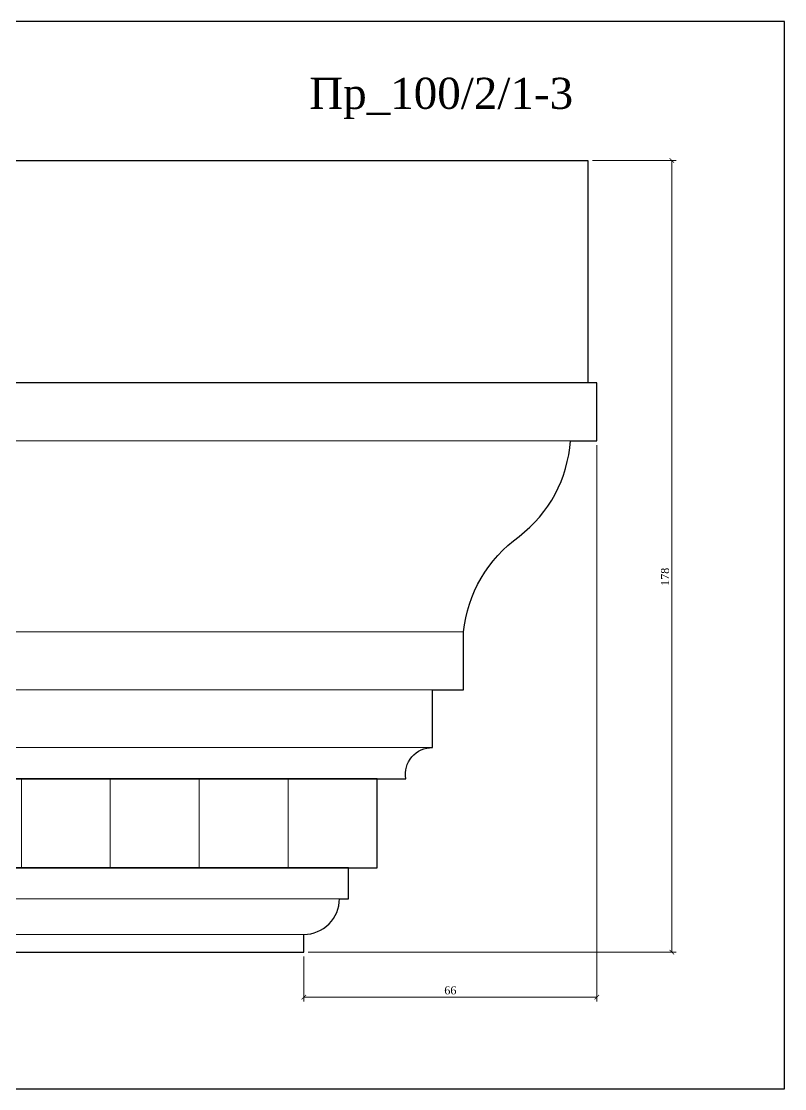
# Model space of a CAD drawing. Header units: millimetres. Extents: x 308848 to 309208, y -90977 to -90737.
# Drawn here: x 309036.5 to 309208, y -90976.7 to -90736.7 of the extents above; entities that cross this region are included whole.
import ezdxf

# ---------------------------------------------------------------- set-up
doc = ezdxf.new("R2010")
doc.units = ezdxf.units.MM
doc.header["$MEASUREMENT"] = 0
doc.styles.add('ELECT', font='times.ttf')
doc.styles.get("Standard").update_dxf_attribs({"font": 'times.ttf'})
doc.dimstyles.new('M_1', dxfattribs={"dimtxt": 1.8, "dimasz": 1, "dimexe": 1, "dimexo": 1, "dimgap": 0.6, "dimtad": 1, "dimdec": 0, "dimdsep": 46, "dimtxsty": 'Standard', "dimblk": 'ARCHTICK', "dimcen": -5, "dimclrd": 7, "dimclre": 7, "dimclrt": 7, "dimadec": 0, "dimazin": 0, "dimtfac": 1, "dimtdec": 0, "dimtmove": 0, "dimatfit": 3, "dimfxl": 1, "dimtolj": 1, "dimtzin": 0, "dimlwd": 5, "dimlwe": 5, "dimarcsym": 0})

# ---------------------------------------------------------------- blocks, each defined once
blk = doc.blocks.new('_ArchTick')
at = {"color": 0, "linetype": 'ByBlock', "const_width": 0.15}
blk.add_lwpolyline([(-0.5, -0.5), (0.5, 0.5)], dxfattribs=at)
blk = doc.blocks.new('*D31')
at = {"color": 7, "lineweight": 5, "ltscale": 1000, "transparency": 16777216}
for p, q in [((309165.83, -90831.98), (309165.83, -90957.08)), ((309099.98, -90946.97), (309099.98, -90957.08)), ((309099.98, -90956.08), (309165.83, -90956.08))]:
    blk.add_line(p, q, dxfattribs=at)
at = {"layer": 'Defpoints', "color": 0, "ltscale": 1000, "transparency": 16777216}
for p in [(309165.83, -90830.98), (309099.98, -90945.97), (309165.83, -90956.08)]:
    blk.add_point(p, dxfattribs=at)
at = {"color": 7, "lineweight": 5, "ltscale": 1000, "transparency": 16777216, "rotation": 180}
blk.add_blockref('_ArchTick', (309099.98, -90956.08), dxfattribs=at)
at = {"color": 7, "lineweight": 5, "ltscale": 1000, "transparency": 16777216}
blk.add_blockref('_ArchTick', (309165.83, -90956.08), dxfattribs=at)
at = {"color": 7, "ltscale": 1000, "transparency": 16777216, "insert": (309132.9, -90954.57), "char_height": 1.8, "attachment_point": 5}
blk.add_mtext('\\A1;66', dxfattribs=at)
blk = doc.blocks.new('*D23')
at = {"color": 7, "lineweight": 5, "ltscale": 1000, "transparency": 16777216}
for p, q in [((309164.83, -90767.97), (309183.68, -90767.97)), ((309182.68, -90767.97), (309182.68, -90945.97)), ((309100.98, -90945.97), (309183.68, -90945.97))]:
    blk.add_line(p, q, dxfattribs=at)
at = {"layer": 'Defpoints', "color": 0, "ltscale": 1000, "transparency": 16777216}
for p in [(309163.83, -90767.97), (309099.98, -90945.97), (309182.68, -90945.97)]:
    blk.add_point(p, dxfattribs=at)
at = {"color": 7, "lineweight": 5, "ltscale": 1000, "transparency": 16777216}
for p, rotation in [((309182.68, -90767.97), 90), ((309182.68, -90945.97), 270)]:
    blk.add_blockref('_ArchTick', p, dxfattribs=dict(at, rotation=rotation))
at = {"color": 7, "ltscale": 1000, "transparency": 16777216, "insert": (309181.16, -90861.57), "char_height": 1.8, "attachment_point": 5, "rotation": 90}
blk.add_mtext('\\A1;178', dxfattribs=at)

msp = doc.modelspace()

# ---------------------------------------------------------------- linework, layer by layer
at = {"linetype": 'Continuous', "lineweight": 15}
for p, q in [((309159.87, -90830.98), (308966.5, -90830.98)), ((309135.87, -90873.98), (308936.54, -90873.98)), ((309128.91, -90886.98), (308936.54, -90886.98)), ((309128.91, -90899.98), (308929.15, -90899.98)), ((309107.98, -90933.97), (308908.66, -90933.97)), ((309099.98, -90941.97), (308900.66, -90941.97))]:
    msp.add_line(p, q, dxfattribs=at)
at = {"linetype": 'Continuous'}
for p, q in [((309116.48, -90906.98), (308917.16, -90906.98)), ((309109.98, -90926.98), (308910.66, -90926.98))]:
    msp.add_line(p, q, dxfattribs=at)
at = {"color": 7}
for p, q in [((308923.58, -90906.98), (309116.48, -90906.98)), ((308917.16, -90926.98), (309116.48, -90926.98))]:
    msp.add_line(p, q, dxfattribs=at)
at = {"color": 6, "ltscale": 1000}
msp.add_lwpolyline([(308848.04, -90976.67), (309208.04, -90976.67), (309208.04, -90736.67), (308848.04, -90736.67)], close=True, dxfattribs=at)
at = {"color": 7}
msp.add_lwpolyline([(308961.12, -90767.97), (309163.83, -90767.97), (309163.83, -90817.97), (308966.5, -90817.97)], dxfattribs=at)
msp.add_lwpolyline([(308900.66, -90945.97), (309099.98, -90945.97), (309099.98, -90941.97, 0.414214), (309107.98, -90933.97), (309109.98, -90933.97), (309109.98, -90926.98), (309116.48, -90926.98), (309116.48, -90906.98), (309122.91, -90906.98, -0.476445), (309128.91, -90899.98), (309128.91, -90886.98), (309135.87, -90886.98), (309135.87, -90873.98, -0.215343), (309148.36, -90852.48, 0.217324), (309159.87, -90830.98), (309165.83, -90830.98), (309165.83, -90817.97), (308966.5, -90817.97)], format="xyb", dxfattribs=at)
at = {"linetype": 'Continuous', "lineweight": 15}
for points in [[(309036.48, -90906.98), (309056.48, -90906.98), (309056.48, -90926.98), (309036.48, -90926.98)], [(309056.48, -90906.98), (309076.48, -90906.98), (309076.48, -90926.98), (309056.48, -90926.98)], [(309076.48, -90906.98), (309096.48, -90906.98), (309096.48, -90926.98), (309076.48, -90926.98)], [(309096.48, -90906.98), (309116.48, -90906.98), (309116.48, -90926.98), (309096.48, -90926.98)]]:
    msp.add_lwpolyline(points, close=True, dxfattribs=at)

# ---------------------------------------------------------------- texts
at = {"color": 7, "ltscale": 1000, "style": 'ELECT'}
msp.add_text('Пр_100/2/1-3', height=7, dxfattribs=at).set_placement((309101.18, -90756.35))

# ---------------------------------------------------------------- dimensions: what is measured, and where the dimension line sits
at = {"color": 5, "ltscale": 1000}
dim = msp.add_linear_dim(base=(309182.68, -90945.97), p1=(309163.83, -90767.97), p2=(309099.98, -90945.97), angle=90, dimstyle='M_1', dxfattribs=at)
dim.commit()
dim.dimension.update_dxf_attribs({"geometry": '*D23', "text_midpoint": (309182.68, -90861.57), "dimtype": 128})
at = {"color": 7, "ltscale": 1000}
dim = msp.add_linear_dim(base=(309165.83, -90956.08), p1=(309099.98, -90945.97), p2=(309165.83, -90830.98), dimstyle='M_1', dxfattribs=at)
dim.commit()
dim.dimension.update_dxf_attribs({"geometry": '*D31', "text_midpoint": (309132.9, -90956.08), "dimtype": 128})

doc.saveas('drawing.dxf')
